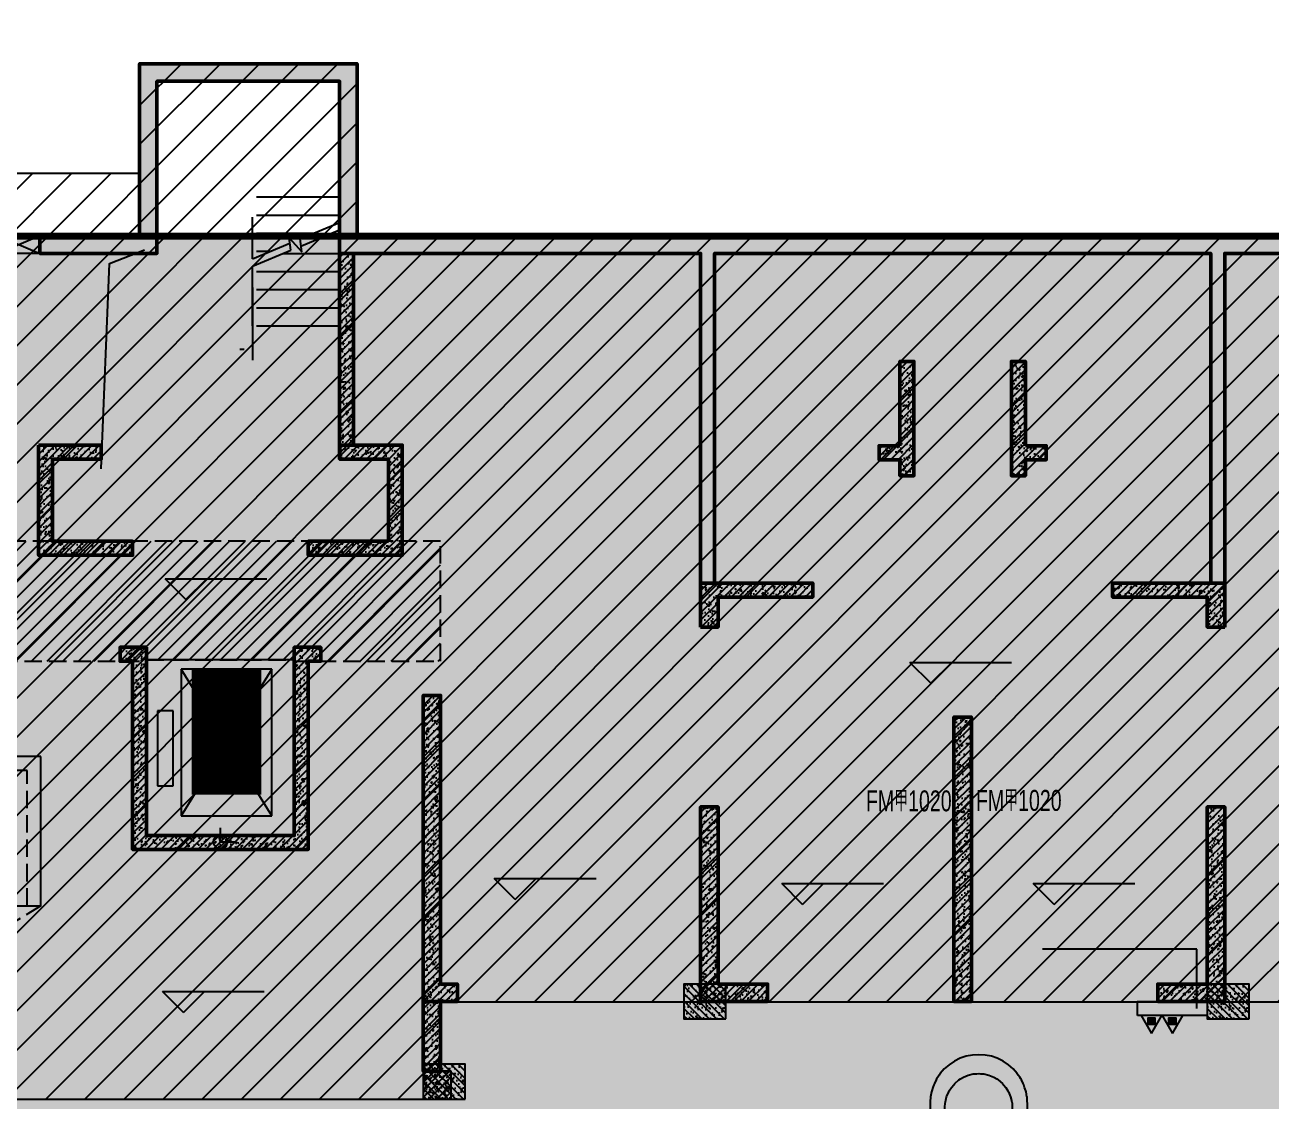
# Model space of a CAD drawing. Extents: x -1338203 to 1886333, y -530034 to 1031844.
# Drawn here: x 755202 to 773082, y 119921 to 135356 of the extents above; entities that cross this region are included whole.
import ezdxf
from ezdxf.enums import TextEntityAlignment as Align

# ---------------------------------------------------------------- set-up
doc = ezdxf.new("R2010")
doc.units = 0
doc.header["$LTSCALE"] = 1000
doc.header["$MEASUREMENT"] = 0
doc.linetypes.add('A-07-平面B1$0$DASH', pattern=[0.35, 0.25, -0.1])
for name, color, linetype, plot in [('A-001-主楼相对位置参照$0$AAD-A-MARK', 6, 'Continuous', False), ('A-07-平面B1$0$A01-125-交通核文字编号B2$0$AAD-A-MARK', 6, 'Continuous', False), ('A-07-平面B1$0$AAD-A-MARK', 6, 'Continuous', False), ('S-07-墙柱B1_1$0$AAD-A-MARK', 6, 'Continuous', False)]:
    doc.layers.add(name, color=color, linetype=linetype, plot=plot)
for name, color, linetype in [('A-001-平面参照B1$0$0G-NOTE', 4, 'Continuous'), ('A-07-平面B1$0$0A-A-SYMB-DOOR', 135, 'Continuous'), ('A-07-平面B1$0$0A-A-SYMB-ELEV', 150, 'Continuous'), ('A-07-平面B1$0$0A-E-EVTR', 2, 'Continuous'), ('A-07-平面B1$0$0A-E-STRS', 2, 'Continuous'), ('A-07-平面B1$0$0A-ELEV-PATT', 8, 'Continuous'), ('A-07-平面B1$0$0A-O-HOLE', 52, 'Continuous'), ('A-07-平面B1$0$A01-125-交通核文字编号B2$0$0A-A-SYMB-ELEV', 150, 'Continuous'), ('A-FIRE', 7, 'Continuous'), ('p-a-core', 1, 'Continuous'), ('S-07-墙柱B1_1$0$0S-CC-LINE', 52, 'Continuous'), ('S-07-墙柱B1_1$0$0S-CW-HATCH', 251, 'Continuous'), ('S-07-墙柱B1_1$0$0S-CW-HATCH-UP', 251, 'Continuous'), ('S-07-墙柱B1_1$0$0S-S-HOLE', 55, 'Continuous'), ('S001地下一墙柱$0$S001地下一墙柱$0$0S-CC-LINE', 52, 'Continuous'), ('S001地下一墙柱$0$S001地下一墙柱$0$0S-CW-HATCH', 251, 'Continuous'), ('S001地下一墙柱$0$S001地下一墙柱$0$0S-CW-HATCH-UP', 251, 'Continuous'), ('地面指向箭头', 7, 'Continuous'), ('负一层消火栓$0$0P-ACC-FH', 7, 'Continuous'), ('负一层消火栓$0$0P-DIM-FH', 3, 'Continuous'), ('负一层消火栓$0$0P-EQUIP-FH', 7, 'Continuous')]:
    doc.layers.add(name, color=color, linetype=linetype)
doc.layers.add('p-h-walkable', color=7, linetype='Continuous', lineweight=70, true_color=0xf0f0f0)
doc.layers.add('S-07-墙柱B1_1$0$0S-CW-LINE', color=7, linetype='Continuous', lineweight=50)
doc.styles.add('A-001-平面参照B1$0$AAD-HT', font='simhei.ttf', dxfattribs={"width": 0.6})
doc.styles.add('A-07-平面B1$0$AAD-TXT', font='aad-txt.shx', dxfattribs={"width": 0.7, "bigfont": 'aad-hztxt.shx'})
pattern_1 = [(45, (758006.6, 123639.074), (-53.033, 53.033), []), (50, (758006.6, 123639.07), (215.178, -18.8256), [22.5, -247.5]), (355, (758006.6, 123639.07), (-41.6254, 225.6576), [18, -198]), (100.4514, (758024.53, 123637.5), (173.5528, 206.8319), [19.122, -210.3426]), (46.1842, (758006.6, 123699.07), (320.1723, -49.6557), [33.75, -371.25]), (96.6356, (758033.28, 123694.94), (280.399, 292.2354), [28.683, -315.514]), (351.1842, (758006.6, 123699.07), (280.3986, 292.2356), [27, -297]), (21, (758036.6, 123684.07), (179.0721, -120.7857), [22.5, -247.5]), (326, (758036.6, 123684.07), (72.9946, 217.545), [18, -198]), (71.4514, (758051.52, 123674), (252.0668, 96.7591), [19.122, -210.3426]), (37.5, (758006.6, 123639.07), (3.64796, 99.86816), [0, -195.6, 0, -201, 0, -198.75]), (7.5, (758006.6, 123639.07), (78.92086, 118.3235), [0, -114.6, 0, -191.1, 0, -75.75]), (327.5, (757939.7, 123639.07), (160.14673, -6.76646), [0, -75, 0, -234, 0, -310.5]), (317.5, (757909.7, 123639.07), (174.9559, 30.0315), [0, -97.5, 0, -155.4, 0, -220.5])]

# ---------------------------------------------------------------- blocks, each defined once
blk = doc.blocks.new('A-001-平面参照B1')
at = {"layer": 'A-001-平面参照B1$0$0G-NOTE', "style": 'A-001-平面参照B1$0$AAD-HT', "width": 0.8}
blk.add_text('7#', height=3000, rotation=0, dxfattribs=at).set_placement((-5474, -176447), align=Align.MIDDLE_LEFT)
blk = doc.blocks.new('负一层消火栓$0$$TwtSys$00000546')
h = blk.add_hatch()
h.set_pattern_fill('ANSI31', color=256, scale=200, style=0)
h.set_pattern_definition([(45, (-38543.802, -6670.83), (-17.67767, 17.67767), [])])
h.paths.add_polyline_path([(-65, 174), (65, 174), (65, 44), (-65, 44)])
for points in [[(0, 344), (-198, 0), (198, 0)], [(-65, 174), (65, 174), (65, 44), (-65, 44)]]:
    blk.add_lwpolyline(points, close=True)
blk = doc.blocks.new('负一层消火栓')
at = {"layer": '负一层消火栓$0$0P-ACC-FH', "elevation": 0}
blk.add_lwpolyline([(4801, -185740), (4801, -185540), (5801, -185540), (5801, -185740)], close=True, dxfattribs=at)
at = {"layer": '负一层消火栓$0$0P-DIM-FH'}
for p, q in [((5651, -184791), (3436, -184791)), ((5651, -185640), (5651, -184791))]:
    blk.add_line(p, q, dxfattribs=at)
at = {"layer": '负一层消火栓$0$0P-EQUIP-FH', "xscale": 0.75, "yscale": 0.75, "zscale": 0.75, "rotation": 180}
for p in [(5002, -185740, 800), (5300, -185740, 800)]:
    blk.add_blockref('负一层消火栓$0$$TwtSys$00000546', p, dxfattribs=at)
blk = doc.blocks.new('JTDT')
at = {"layer": 'A-FIRE'}
h = blk.add_hatch(color=251, dxfattribs=at)
h.dxf.hatch_style = 1
h.paths.add_polyline_path([(189165, 82916), (189162, 82988), (189159, 82988), (189147, 83060), (189144, 83075), (189126, 83123), (189114, 83162), (189105, 83180), (189081, 83230), (189072, 83245), (189057, 83269), (189036, 83299), (189024, 83317), (189021, 83320), (189021, 83323), (188961, 83389), (188893, 83449), (188818, 83500), (188734, 83542), (188650, 83571), (188561, 83586), (188468, 83592), (188378, 83586), (188288, 83571), (188202, 83542), (188118, 83500), (188043, 83449), (187974, 83389), (187915, 83323), (187915, 83320), (187912, 83317), (187900, 83299), (187882, 83269), (187864, 83245), (187858, 83230), (187831, 83180), (187822, 83162), (187810, 83123), (187795, 83075), (187789, 83060), (187777, 82988), (187771, 82916), (187771, 82895), (187771, 82839), (187771, 81938), (187559, 81938), (187559, 81935), (187867, 80625), (187876, 80592), (187882, 80625), (188190, 81935), (187983, 81935), (187983, 81938), (187983, 82839), (187986, 82895), (187989, 82916), (188007, 82988), (188037, 83060), (188046, 83075), (188076, 83123), (188109, 83162), (188124, 83180), (188184, 83230), (188205, 83245), (188247, 83269), (188318, 83299), (188390, 83317), (188441, 83320), (188468, 83323), (188492, 83320), (188543, 83317), (188615, 83299), (188686, 83269), (188728, 83245), (188749, 83230), (188809, 83180), (188824, 83162), (188857, 83123), (188887, 83075), (188896, 83060), (188926, 82988), (188944, 82916), (188947, 82895), (188949, 82839), (188949, 80625), (189168, 80625), (189168, 82839), (189168, 82895)])
at = {"layer": '地面指向箭头', "color": 251, "linetype": 'Continuous'}
blk.add_lwpolyline([(189165, 82916), (189162, 82988), (189159, 82988), (189147, 83060), (189144, 83075), (189126, 83123), (189114, 83162), (189105, 83180), (189081, 83230), (189072, 83245), (189057, 83269), (189036, 83299), (189024, 83317), (189021, 83320), (189021, 83323), (188961, 83389), (188893, 83449), (188818, 83500), (188734, 83542), (188650, 83571), (188561, 83586), (188468, 83592), (188378, 83586), (188288, 83571), (188202, 83542), (188118, 83500), (188043, 83449), (187974, 83389), (187915, 83323), (187915, 83320), (187912, 83317), (187900, 83299), (187882, 83269), (187864, 83245), (187858, 83230), (187831, 83180), (187822, 83162), (187810, 83123), (187795, 83075), (187789, 83060), (187777, 82988), (187771, 82916), (187771, 82895), (187771, 82839), (187771, 81938), (187559, 81938), (187559, 81935), (187867, 80625), (187876, 80592), (187882, 80625), (188190, 81935), (187983, 81935), (187983, 81938), (187983, 82839), (187986, 82895), (187989, 82916), (188007, 82988), (188037, 83060), (188046, 83075), (188076, 83123), (188109, 83162), (188124, 83180), (188184, 83230), (188205, 83245), (188247, 83269), (188318, 83299), (188390, 83317), (188441, 83320), (188468, 83323), (188492, 83320), (188543, 83317), (188615, 83299), (188686, 83269), (188728, 83245), (188749, 83230), (188809, 83180), (188824, 83162), (188857, 83123), (188887, 83075), (188896, 83060), (188926, 82988), (188944, 82916), (188947, 82895), (188949, 82839), (188949, 80625), (189168, 80625), (189168, 82839), (189168, 82895), (189165, 82916)], dxfattribs=at)
blk = doc.blocks.new('A$C9cb663f1')
at = {"layer": '地面指向箭头', "color": 251}
blk.add_blockref('JTDT', (167773, -324768), dxfattribs=at)
blk = doc.blocks.new('A-07-平面B1$0$A$C725c848c')
at = {"layer": 'A-07-平面B1$0$A01-125-交通核文字编号B2$0$0A-A-SYMB-ELEV'}
for p, q in [((-495, 3474), (-795, 3774)), ((-795, 3774), (664, 3774)), ((-495, 3474), (-195, 3774)), ((22095, 3774), (20636, 3774)), ((21795, 3474), (21495, 3774)), ((21795, 3474), (22095, 3774))]:
    blk.add_line(p, q, dxfattribs=at)
at = {"layer": 'A-07-平面B1$0$A01-125-交通核文字编号B2$0$AAD-A-MARK'}
for p, q in [((0, 0), (0, 200)), ((21300, 0), (21300, 200)), ((0, 0), (200, 0)), ((21300, 0), (21100, 0))]:
    blk.add_line(p, q, dxfattribs=at)
for centre in [(0, 0), (21300, 0)]:
    blk.add_circle(centre, 100, dxfattribs=at)
blk = doc.blocks.new('A-07-平面B1$0$zsdg')
at = {"layer": 'A-07-平面B1$0$0A-E-STRS'}
for p, q in [((460, 8364), (460, 8960)), ((1710, 8884), (1710, 8960)), ((1143, 8648), (1710, 8884)), ((1156, 8546), (1710, 8776)), ((1710, 7400), (1710, 8776)), ((460, 8364), (995, 8587)), ((1009, 8484), (985, 8661)), ((985, 8661), (1167, 8463)), ((1167, 8463), (1143, 8648)), ((1528, 8700), (1710, 8700)), ((460, 8256), (1009, 8484)), ((903, 8440), (1710, 8440)), ((460, 7400), (460, 8256)), ((520, 8180), (1710, 8180)), ((460, 7950), (460, 6910)), ((520, 7920), (1710, 7920)), ((520, 7660), (1710, 7660)), ((520, 7400), (1710, 7400))]:
    blk.add_line(p, q, dxfattribs=at)
at = {"layer": 'A-07-平面B1$0$0A-E-STRS', "flags": 128}
for points in [[(520, 9250), (1710, 9250)], [(520, 8990), (1710, 8990)], [(520, 8730), (1339, 8730)], [(520, 8470), (714, 8470)]]:
    blk.add_lwpolyline(points, dxfattribs=at)
blk = doc.blocks.new('A-07-平面B1$0$xx')
at = {"layer": 'A-07-平面B1$0$0A-E-EVTR'}
for p, q in [((1798, 2385), (498, 2385)), ((498, 2385), (498, 285)), ((1798, 285), (498, 2385)), ((1798, 2385), (498, 285)), ((1798, 285), (1798, 2385)), ((381, 1791), (156, 1791)), ((156, 1791), (156, 711)), ((381, 711), (381, 1791)), ((156, 711), (381, 711)), ((498, 285), (1798, 285))]:
    blk.add_line(p, q, dxfattribs=at)
blk = doc.blocks.new('A-07-平面B1$0$A$Ca166e5b7')
at = {"flags": 128}
for points in [[(340, 7060), (280, 7060)], [(20960, 7060), (21020, 7060)]]:
    blk.add_lwpolyline(points, dxfattribs=at)
at = {"layer": 'A-07-平面B1$0$0A-O-HOLE', "flags": 128}
for points in [[(-1710, 5350), (-1593, 8294), (-1090, 8490)], [(23010, 5350), (22893, 8294), (22390, 8490)]]:
    blk.add_lwpolyline(points, dxfattribs=at)
at = {"layer": 'A-07-平面B1$0$AAD-A-MARK'}
for p, q in [((0, 0), (0, 200)), ((21300, 0), (21300, 200)), ((0, 0), (200, 0)), ((21300, 0), (21100, 0))]:
    blk.add_line(p, q, dxfattribs=at)
for centre in [(0, 0), (21300, 0)]:
    blk.add_circle(centre, 100, dxfattribs=at)
for name, p in [('A-07-平面B1$0$zsdg', (0, 0)), ('A-07-平面B1$0$xx', (-1060, 90))]:
    blk.add_blockref(name, p)
at = {"xscale": -1}
for name, p in [('A-07-平面B1$0$zsdg', (21300, 0)), ('A-07-平面B1$0$xx', (22360, 90))]:
    blk.add_blockref(name, p, dxfattribs=at)
blk = doc.blocks.new('A-07-平面B1')
at = {"layer": 'A-07-平面B1$0$0A-ELEV-PATT', "linetype": 'A-07-平面B1$0$DASH'}
h = blk.add_hatch(dxfattribs=at)
h.set_pattern_fill('ANSI31', color=256, scale=100)
h.set_pattern_definition([(45, (0, 0), (-112.253, 112.253), [])])
h.paths.add_polyline_path([(-3160, 2590), (-1060, 2590), (-1060, 2610), (1060, 2610), (1060, 2590), (3160, 2590), (3160, 4310), (-3160, 4310)])
at = {"layer": 'A-07-平面B1$0$0A-A-SYMB-ELEV'}
for p, q in [((10193, 2274), (9893, 2574)), ((9893, 2574), (11352, 2574)), ((10193, 2274), (10493, 2574)), ((4230, -828), (3930, -528)), ((3930, -528), (5389, -528)), ((4230, -828), (4530, -528)), ((8354, -898), (8054, -598)), ((8054, -598), (9512, -598)), ((8354, -898), (8654, -598)), ((11962, -898), (11662, -598)), ((11662, -598), (13120, -598)), ((11962, -898), (12262, -598)), ((-529, -2446), (-829, -2146)), ((-829, -2146), (630, -2146)), ((-529, -2446), (-229, -2146))]:
    blk.add_line(p, q, dxfattribs=at)
at = {"layer": 'A-07-平面B1$0$0A-ELEV-PATT', "linetype": 'A-07-平面B1$0$DASH'}
blk.add_lwpolyline([(-3160, 2590), (-1060, 2590), (-1060, 2610), (1060, 2610), (1060, 2590), (3160, 2590), (3160, 4310), (-3160, 4310)], close=True, dxfattribs=at)
at = {"layer": 'A-07-平面B1$0$0A-ELEV-PATT', "linetype": 'A-07-平面B1$0$DASH', "flags": 128}
blk.add_lwpolyline([(-2575, -917), (-4410, -2040)], dxfattribs=at)
at = {"layer": 'A-07-平面B1$0$0A-O-HOLE'}
blk.add_lwpolyline([(-2575, 1223), (-5005, 1223), (-5005, -917), (-2575, -917)], close=True, dxfattribs=at)
at = {"layer": 'A-07-平面B1$0$0A-O-HOLE', "linetype": 'A-07-平面B1$0$DASH'}
blk.add_lwpolyline([(-2775, 1023), (-5005, 1023), (-5005, -917), (-2775, -917)], close=True, dxfattribs=at)
at = {"layer": 'A-07-平面B1$0$AAD-A-MARK'}
for q in [(0, 200), (200, 0)]:
    blk.add_line((0, 0), q, dxfattribs=at)
blk.add_circle((0, 0), 100, dxfattribs=at)
for name in ['A-07-平面B1$0$A$Ca166e5b7', 'A-07-平面B1$0$A$C725c848c']:
    blk.add_blockref(name, (0, 0))
at = {"layer": 'A-07-平面B1$0$0A-A-SYMB-DOOR', "style": 'A-07-平面B1$0$AAD-TXT', "width": 0.7}
for p in [(9262, 587), (10840, 594)]:
    blk.add_text('FM甲1020', height=300, dxfattribs=at).set_placement(p, align=Align.MIDDLE_LEFT)
blk = doc.blocks.new('A-001-主楼相对位置参照')
at = {"layer": 'A-001-主楼相对位置参照$0$AAD-A-MARK'}
blk.add_lwpolyline([(-9419, -183160), (-7299, -183160), (-7299, -180640), (-9419, -180640)], close=True, dxfattribs=at)

msp = doc.modelspace()

# ---------------------------------------------------------------- hatches: boundary and pattern name
at = {"ltscale": 0.002}
h = msp.add_hatch(dxfattribs=at)
h.set_pattern_fill('ANSI31', color=8, scale=250)
h.set_pattern_definition([(45, (321361.53, 273451.68), (-280.633, 280.633), [])])
h.paths.add_polyline_path([(768656.6, 121345.6), (776146.6, 121345.6), (776146.6, 120345.6), (775996.6, 120345.6), (775996.6, 119945.6), (782616.6, 119945.6), (782616.6, 120345.6), (782466.6, 120345.6), (782466.6, 121345.6), (790056.6, 121345.6), (790056.6, 123225.6), (794426.6, 123225.6), (794426.6, 134575.6), (786146.6, 134575.6), (786146.6, 132325.6), (784596.5, 132325.6), (784596.5, 133225.6), (780466.6, 133225.6), (780466.6, 134795.6), (777346.6, 134795.6), (777346.6, 132325.6), (759966.6, 132325.6), (759966.6, 134795.6), (756846.6, 134795.6), (756846.6, 133225.6), (752716.7, 133225.6), (752716.7, 132325.6), (750916.6, 132325.6), (750916.6, 130525.6), (748056.6, 130525.6), (748056.6, 127325.6), (747256.6, 127325.6), (747256.6, 125275.6), (746356.6, 125275.6), (746356.6, 121345.6), (754846.6, 121345.6), (754846.6, 120345.6), (754696.6, 120345.6), (754696.6, 119945.6), (761316.6, 119945.6), (761316.6, 120345.6), (761166.6, 120345.6), (761166.6, 121345.6), (765006.6, 121345.6)])
at = {"layer": 'p-h-walkable', "ltscale": 0.002}
h = msp.add_hatch(color=256, dxfattribs=at)
h.dxf.hatch_style = 1
h.paths.add_polyline_path([(633826.6, 244460.7), (640276.6, 244575.6), (640576.6, 234544.8), (645576.7, 234544.6), (645576.7, 209278.9), (732355.9, 209029), (732355.1, 235229.9), (738506.7, 235229.9), (738506.6, 268838.9), (732734.3, 268838.9), (732734.3, 272898.9), (711963.1, 272898.9), (711963.1, 278984.7), (717256.7, 278984.7), (717256.7, 284049), (733571.6, 284135.6), (733996.6, 290449.1), (739216.6, 290449.1), (739766.6, 284299.1), (754626.6, 284299.1), (755296.6, 290449.1), (760516.6, 290449.1), (760816.6, 283049.1), (760816.3, 275879.2), (775122.6, 275879.2), (776006.6, 274138.9), (776006.6, 259429.1), (778716.6, 259429.1), (778716.6, 238849.1), (783416.6, 238849.1), (783416.6, 237229.1), (782066.6, 237229.1), (782066.6, 234429.1), (779546.6, 234429.1), (779546.6, 237129.1), (773916.6, 237129.1), (773916.6, 243229.1), (764306.6, 243225.6), (764306.6, 236639.1), (760766.6, 236639.1), (760766.6, 234429.1), (758246.6, 234429.1), (758246.6, 238649.1), (762116.6, 238649.1), (762116.6, 243225.6), (748656.6, 243225.6), (748756.3, 207529.1), (800106.6, 207528.9), (800206.7, 201639.7), (812908.2, 202239.1), (812576.6, 180449.3), (744206, 180449.3), (744206, 173439), (728556.7, 173439), (728556.6, 122289.1), (746356.6, 122289.1), (750916.6, 132325.6), (842896.6, 132325.6), (843211.6, 121345.6), (839116.6, 121345.6), (839116.6, 93449.1), (864906.6, 93449.1), (864906.6, 79694), (875856.6, 74929.1), (875856.6, 65749.1), (834560.6, 65749.1), (839142.9, 28436.3), (869465.5, 32160.2), (871163.4, 18334), (873704.3, 18646.1), (877328.9, 5540.2), (761876.2, -8638.5), (761133.2, 2082.3), (764950.9, 5291.5), (763253.1, 19116.3), (799242.7, 23536.1), (793807.6, 65749.1), (750756.6, 65749.1), (751556.6, 81645.6), (636016.6, 81645.6), (636016.6, 96345.6), (629416.6, 96345.6), (629416.6, 118203.2), (622306.6, 118203.2), (622286.6, 139083.2), (644406.6, 137003.2), (644406.6, 129968.2), (656656.6, 129968.2), (656406.6, 138083.2), (712156.6, 138083.2), (711856.6, 184449.1), (581811.6, 184349.1), (581826.6, 197199.1), (585876.6, 197449.1), (585976.6, 209279), (629226.6, 209578.9), (628926.8, 236145.4), (633826.6, 236145.6)])
at = {"layer": 'S-07-墙柱B1_1$0$0S-CW-HATCH'}
h = msp.add_hatch(color=256, dxfattribs=at)
h.dxf.hatch_style = 1
h.paths.add_polyline_path([(755416.6, 132329.1), (756846.6, 132329.1), (756846.6, 134799.1), (759966.6, 134799.1), (759966.6, 132329.1), (777346.6, 132329.1), (777346.6, 134799.1), (780466.6, 134799.1), (780466.6, 132329.1), (781796.6, 132329.1), (781796.6, 132079.1), (780216.6, 132079.1), (780216.6, 134549.1), (777596.6, 134549.1), (777596.6, 132079.1), (772416.6, 132079.1), (772416.6, 127349.1), (772216.6, 127349.1), (772216.6, 132079.1), (765096.6, 132079.1), (765096.6, 127349.1), (764896.6, 127349.1), (764896.6, 132079.1), (759716.6, 132079.1), (759716.6, 134549.1), (757096.6, 134549.1), (757096.6, 132079.1), (755416.6, 132079.1)])
h = msp.add_hatch(color=256, dxfattribs=at)
h.dxf.hatch_style = 1
h.paths.add_polyline_path([(759716.6, 129329.1), (759916.6, 129329.1), (759916.6, 132079.1), (759716.6, 132079.1)])
h = msp.add_hatch(color=256, dxfattribs=at)
h.dxf.hatch_style = 1
h.paths.add_polyline_path([(767756.6, 129319.1), (767756.6, 130529.1), (767956.6, 130529.1), (767956.6, 128889.1), (767756.6, 128889.1), (767756.6, 129119.1), (767456.6, 129119.1), (767456.6, 129319.1)])
h = msp.add_hatch(color=256, dxfattribs=at)
h.dxf.hatch_style = 1
h.paths.add_polyline_path([(769556.6, 129319.1), (769556.6, 130529.1), (769356.6, 130529.1), (769356.6, 128889.1), (769556.6, 128889.1), (769556.6, 129119.1), (769856.6, 129119.1), (769856.6, 129319.1)])
h = msp.add_hatch(color=256, dxfattribs=at)
h.dxf.hatch_style = 1
h.paths.add_polyline_path([(755396.6, 129329.1), (755396.6, 127749.1), (756746.6, 127749.1), (756746.6, 127949.1), (755596.6, 127949.1), (755596.6, 129129.1), (756296.6, 129129.1), (756296.6, 129329.1)])
h = msp.add_hatch(color=256, dxfattribs=at)
h.dxf.hatch_style = 1
h.paths.add_polyline_path([(760416.6, 127949.1), (759266.6, 127949.1), (759266.6, 127749.1), (760616.6, 127749.1), (760616.6, 129329.1), (759716.6, 129329.1), (759716.6, 129129.1), (760416.6, 129129.1)])
h = msp.add_hatch(color=256, dxfattribs=at)
h.dxf.hatch_style = 1
h.paths.add_polyline_path([(764896.6, 126719.1), (765146.6, 126719.1), (765146.6, 127149.1), (766506.6, 127149.1), (766506.6, 127349.1), (764896.6, 127349.1)])
h = msp.add_hatch(color=256, dxfattribs=at)
h.dxf.hatch_style = 1
h.paths.add_polyline_path([(772416.6, 126719.1), (772166.6, 126719.1), (772166.6, 127149.1), (770806.6, 127149.1), (770806.6, 127349.1), (772416.6, 127349.1)])
h = msp.add_hatch(color=256, dxfattribs=at)
h.dxf.hatch_style = 1
h.paths.add_polyline_path([(756946.6, 126429.1), (756566.6, 126429.1), (756566.6, 126229.1), (756746.6, 126229.1), (756746.6, 123529.1), (759266.6, 123529.1), (759266.6, 126229.1), (759446.6, 126229.1), (759446.6, 126429.1), (759066.6, 126429.1), (759066.6, 123729.1), (756946.6, 123729.1)])
h = msp.add_hatch(color=256, dxfattribs=at)
h.dxf.hatch_style = 1
h.paths.add_polyline_path([(760916.6, 121349.1), (761406.6, 121349.1), (761406.6, 121599.1), (761166.6, 121599.1), (761166.6, 125739.1), (760916.6, 125739.1)])
h = msp.add_hatch(color=256, dxfattribs=at)
h.dxf.hatch_style = 1
h.paths.add_polyline_path([(768781.6, 121349.1), (768531.6, 121349.1), (768531.6, 125429.1), (768781.6, 125429.1)])
h = msp.add_hatch(color=256, dxfattribs=at)
h.dxf.hatch_style = 1
h.paths.add_polyline_path([(764896.6, 121349.1), (765856.6, 121349.1), (765856.6, 121599.1), (765146.6, 121599.1), (765146.6, 124139.1), (764896.6, 124139.1)])
h = msp.add_hatch(color=256, dxfattribs=at)
h.dxf.hatch_style = 1
h.paths.add_polyline_path([(772416.6, 121349.1), (771456.6, 121349.1), (771456.6, 121599.1), (772166.6, 121599.1), (772166.6, 124139.1), (772416.6, 124139.1)])
h = msp.add_hatch(color=256, dxfattribs=at)
h.dxf.hatch_style = 1
h.paths.add_polyline_path([(760916.6, 121349.1), (761166.6, 121349.1), (761166.6, 120349.1), (760916.6, 120349.1)])
h = msp.add_hatch(color=256, dxfattribs=at)
h.dxf.hatch_style = 1
h.paths.add_polyline_path([(761316.6, 120349.1), (760916.6, 120349.1), (760916.6, 119949.1), (761316.6, 119949.1)])
at = {"layer": 'S-07-墙柱B1_1$0$0S-CW-HATCH-UP'}
h = msp.add_hatch(dxfattribs=at)
h.set_pattern_fill('钢筋混凝土', color=256, scale=30)
h.set_pattern_definition([(45, (758006.6, 123639.074), (-53.033, 53.033), []), (50, (758006.6, 123639.07), (215.178, -18.8256), [22.5, -247.5]), (355, (758006.6, 123639.07), (-41.6254, 225.6576), [18, -198]), (100.4514, (758024.53, 123637.5), (173.5528, 206.8319), [19.122, -210.3426]), (46.1842, (758006.6, 123699.07), (320.1723, -49.6557), [33.75, -371.25]), (96.6356, (758033.28, 123694.94), (280.3988, 292.2354), [28.683, -315.514]), (351.1842, (758006.6, 123699.07), (280.3986, 292.2356), [27, -297]), (21, (758036.6, 123684.07), (179.0721, -120.7857), [22.5, -247.5]), (326, (758036.6, 123684.07), (72.9946, 217.545), [18, -198]), (71.4514, (758051.52, 123674), (252.0668, 96.7591), [19.122, -210.3426]), (37.5, (758006.6, 123639.07), (3.64796, 99.86816), [0, -195.6, 0, -201, 0, -198.75]), (7.5, (758006.6, 123639.07), (78.92086, 118.3235), [0, -114.6, 0, -191.1, 0, -75.75]), (327.5, (757939.7, 123639.07), (160.14673, -6.76646), [0, -75, 0, -234, 0, -310.5]), (317.5, (757909.7, 123639.07), (174.95585, 30.0315), [0, -97.5, 0, -155.4, 0, -220.5])])
h.paths.add_polyline_path([(755416.6, 132329.1), (756846.6, 132329.1), (756846.6, 134799.1), (759966.6, 134799.1), (759966.6, 132329.1), (777346.6, 132329.1), (777346.6, 134799.1), (780466.6, 134799.1), (780466.6, 132329.1), (781796.6, 132329.1), (781796.6, 132079.1), (780216.6, 132079.1), (780216.6, 134549.1), (777596.6, 134549.1), (777596.6, 132079.1), (772416.6, 132079.1), (772416.6, 127349.1), (772216.6, 127349.1), (772216.6, 132079.1), (765096.6, 132079.1), (765096.6, 127349.1), (764896.6, 127349.1), (764896.6, 132079.1), (759716.6, 132079.1), (759716.6, 134549.1), (757096.6, 134549.1), (757096.6, 132079.1), (755416.6, 132079.1)])
h = msp.add_hatch(dxfattribs=at)
h.set_pattern_fill('钢筋混凝土', color=256, scale=30)
h.set_pattern_definition(pattern_1)
h.paths.add_polyline_path([(759716.6, 129329.1), (759916.6, 129329.1), (759916.6, 132079.1), (759716.6, 132079.1)])
h = msp.add_hatch(dxfattribs=at)
h.set_pattern_fill('钢筋混凝土', color=256, scale=30)
h.set_pattern_definition(pattern_1)
h.paths.add_polyline_path([(767756.6, 129319.1), (767756.6, 130529.1), (767956.6, 130529.1), (767956.6, 128889.1), (767756.6, 128889.1), (767756.6, 129119.1), (767456.6, 129119.1), (767456.6, 129319.1)])
h = msp.add_hatch(dxfattribs=at)
h.set_pattern_fill('钢筋混凝土', color=256, scale=30)
h.set_pattern_definition(pattern_1)
h.paths.add_polyline_path([(769556.6, 129319.1), (769556.6, 130529.1), (769356.6, 130529.1), (769356.6, 128889.1), (769556.6, 128889.1), (769556.6, 129119.1), (769856.6, 129119.1), (769856.6, 129319.1)])
h = msp.add_hatch(dxfattribs=at)
h.set_pattern_fill('钢筋混凝土', color=256, scale=30)
h.set_pattern_definition(pattern_1)
h.paths.add_polyline_path([(755396.6, 129329.1), (755396.6, 127749.1), (756746.6, 127749.1), (756746.6, 127949.1), (755596.6, 127949.1), (755596.6, 129129.1), (756296.6, 129129.1), (756296.6, 129329.1)])
h = msp.add_hatch(dxfattribs=at)
h.set_pattern_fill('钢筋混凝土', color=256, scale=30)
h.set_pattern_definition(pattern_1)
h.paths.add_polyline_path([(760416.6, 127949.1), (759266.6, 127949.1), (759266.6, 127749.1), (760616.6, 127749.1), (760616.6, 129329.1), (759716.6, 129329.1), (759716.6, 129129.1), (760416.6, 129129.1)])
h = msp.add_hatch(dxfattribs=at)
h.set_pattern_fill('钢筋混凝土', color=256, scale=30)
h.set_pattern_definition(pattern_1)
h.paths.add_polyline_path([(764896.6, 126719.1), (765146.6, 126719.1), (765146.6, 127149.1), (766506.6, 127149.1), (766506.6, 127349.1), (764896.6, 127349.1)])
h = msp.add_hatch(dxfattribs=at)
h.set_pattern_fill('钢筋混凝土', color=256, scale=30)
h.set_pattern_definition(pattern_1)
h.paths.add_polyline_path([(772416.6, 126719.1), (772166.6, 126719.1), (772166.6, 127149.1), (770806.6, 127149.1), (770806.6, 127349.1), (772416.6, 127349.1)])
h = msp.add_hatch(dxfattribs=at)
h.set_pattern_fill('钢筋混凝土', color=256, scale=30)
h.set_pattern_definition(pattern_1)
h.paths.add_polyline_path([(756946.6, 126429.1), (756566.6, 126429.1), (756566.6, 126229.1), (756746.6, 126229.1), (756746.6, 123529.1), (759266.6, 123529.1), (759266.6, 126229.1), (759446.6, 126229.1), (759446.6, 126429.1), (759066.6, 126429.1), (759066.6, 123729.1), (756946.6, 123729.1)])
h = msp.add_hatch(dxfattribs=at)
h.set_pattern_fill('钢筋混凝土', color=256, scale=30)
h.set_pattern_definition(pattern_1)
h.paths.add_polyline_path([(760916.6, 121349.1), (761406.6, 121349.1), (761406.6, 121599.1), (761166.6, 121599.1), (761166.6, 125739.1), (760916.6, 125739.1)])
h = msp.add_hatch(dxfattribs=at)
h.set_pattern_fill('钢筋混凝土', color=256, scale=30)
h.set_pattern_definition(pattern_1)
h.paths.add_polyline_path([(768781.6, 121349.1), (768531.6, 121349.1), (768531.6, 125429.1), (768781.6, 125429.1)])
h = msp.add_hatch(dxfattribs=at)
h.set_pattern_fill('钢筋混凝土', color=256, scale=30)
h.set_pattern_definition(pattern_1)
h.paths.add_polyline_path([(764896.6, 121349.1), (765856.6, 121349.1), (765856.6, 121599.1), (765146.6, 121599.1), (765146.6, 124139.1), (764896.6, 124139.1)])
h = msp.add_hatch(dxfattribs=at)
h.set_pattern_fill('钢筋混凝土', color=256, scale=30)
h.set_pattern_definition(pattern_1)
h.paths.add_polyline_path([(772416.6, 121349.1), (771456.6, 121349.1), (771456.6, 121599.1), (772166.6, 121599.1), (772166.6, 124139.1), (772416.6, 124139.1)])
h = msp.add_hatch(dxfattribs=at)
h.set_pattern_fill('STARS', color=256, scale=115, angle=45)
h.set_pattern_definition([(45, (758006.6, 123639.07), (-111.8, 111.8), [91.28, -91.28]), (105, (758006.6, 123639.07), (-152.72, -40.92), [91.28, -91.28]), (165, (757982.97, 123727.24), (-40.92, -152.72), [91.28, -91.28])])
edge = h.paths.add_edge_path()
edge.add_arc((758006.6, 123639.1), 100, 0, 360)
h = msp.add_hatch(dxfattribs=at)
h.set_pattern_fill('钢筋混凝土', color=256, scale=30)
h.set_pattern_definition(pattern_1)
h.paths.add_polyline_path([(760916.6, 121349.1), (761166.6, 121349.1), (761166.6, 120349.1), (760916.6, 120349.1)])
h = msp.add_hatch(dxfattribs=at)
h.set_pattern_fill('钢筋混凝土', color=256, scale=30)
h.set_pattern_definition(pattern_1)
h.paths.add_polyline_path([(761316.6, 120349.1), (760916.6, 120349.1), (760916.6, 119949.1), (761316.6, 119949.1)])
at = {"layer": 'S001地下一墙柱$0$S001地下一墙柱$0$0S-CW-HATCH'}
h = msp.add_hatch(color=256, dxfattribs=at)
h.dxf.hatch_style = 1
h.paths.add_polyline_path([(765256.6, 121099.1), (765256.6, 121599.1), (764656.6, 121599.1), (764656.6, 121099.1)])
h = msp.add_hatch(color=256, dxfattribs=at)
h.dxf.hatch_style = 1
h.paths.add_polyline_path([(772766.6, 121099.1), (772766.6, 121599.1), (772166.6, 121599.1), (772166.6, 121099.1)])
h = msp.add_hatch(color=256, dxfattribs=at)
h.dxf.hatch_style = 1
h.paths.add_polyline_path([(761516.6, 119949.1), (761516.6, 120449.1), (760916.6, 120449.1), (760916.6, 119949.1)])
at = {"layer": 'S001地下一墙柱$0$S001地下一墙柱$0$0S-CW-HATCH-UP'}
h = msp.add_hatch(dxfattribs=at)
h.set_pattern_fill('钢筋混凝土', color=256, scale=30, angle=-90)
h.set_pattern_definition([(315, (774208.33, 88788.34), (53.03301, 53.03301), []), (320, (774208.33, 88788.34), (-18.8256, -215.1781), [22.5, -247.5]), (265, (774208.33, 88788.34), (225.6576, 41.6254), [18, -198]), (10.4514, (774206.76, 88770.4), (206.8319, -173.5528), [19.122, -210.3426]), (316.1842, (774268.33, 88788.34), (-49.6557, -320.1723), [33.75, -371.25]), (6.6356, (774264.2, 88761.66), (292.2354, -280.3988), [28.683, -315.514]), (261.1842, (774268.33, 88788.34), (292.2356, -280.3986), [27, -297]), (291, (774253.33, 88758.34), (-120.7857, -179.0721), [22.5, -247.5]), (236, (774253.33, 88758.34), (217.545, -72.9946), [18, -198]), (341.4514, (774243.27, 88743.42), (96.7591, -252.0668), [19.122, -210.3426]), (307.5, (774208.33, 88788.34), (99.86816, -3.64796), [0, -195.6, 0, -201, 0, -198.75]), (277.5, (774208.33, 88788.34), (118.3235, -78.92086), [0, -114.6, 0, -191.1, 0, -75.75]), (237.5, (774208.33, 88855.24), (-6.76646, -160.14673), [0, -75, 0, -234, 0, -310.5]), (227.5, (774208.33, 88885.24), (30.0315, -174.95585), [0, -97.5, 0, -155.4, 0, -220.5])])
h.paths.add_polyline_path([(765256.6, 121099.1), (765256.6, 121599.1), (764656.6, 121599.1), (764656.6, 121099.1)])
h = msp.add_hatch(dxfattribs=at)
h.set_pattern_fill('钢筋混凝土', color=256, scale=30, angle=-90)
h.set_pattern_definition([(315, (781718.33, 88788.34), (53.03301, 53.03301), []), (320, (781718.33, 88788.34), (-18.8256, -215.1781), [22.5, -247.5]), (265, (781718.33, 88788.34), (225.6576, 41.6254), [18, -198]), (10.4514, (781716.76, 88770.4), (206.8319, -173.5528), [19.122, -210.3426]), (316.1842, (781778.33, 88788.34), (-49.6557, -320.1723), [33.75, -371.25]), (6.6356, (781774.2, 88761.66), (292.2354, -280.3988), [28.683, -315.514]), (261.1842, (781778.33, 88788.34), (292.2356, -280.3986), [27, -297]), (291, (781763.33, 88758.34), (-120.7857, -179.0721), [22.5, -247.5]), (236, (781763.33, 88758.34), (217.545, -72.9946), [18, -198]), (341.4514, (781753.27, 88743.42), (96.7591, -252.0668), [19.122, -210.3426]), (307.5, (781718.33, 88788.34), (99.86816, -3.64796), [0, -195.6, 0, -201, 0, -198.75]), (277.5, (781718.33, 88788.34), (118.3235, -78.92086), [0, -114.6, 0, -191.1, 0, -75.75]), (237.5, (781718.33, 88855.24), (-6.76646, -160.14673), [0, -75, 0, -234, 0, -310.5]), (227.5, (781718.33, 88885.24), (30.0315, -174.95585), [0, -97.5, 0, -155.4, 0, -220.5])])
h.paths.add_polyline_path([(772766.6, 121099.1), (772766.6, 121599.1), (772166.6, 121599.1), (772166.6, 121099.1)])
h = msp.add_hatch(dxfattribs=at)
h.set_pattern_fill('钢筋混凝土', color=256, scale=30, angle=-90)
h.set_pattern_definition([(315, (770468.326, 87638.34), (53.03301, 53.03301), []), (320, (770468.33, 87638.34), (-18.8256, -215.1781), [22.5, -247.5]), (265, (770468.33, 87638.34), (225.6576, 41.6254), [18, -198]), (10.4514, (770466.76, 87620.4), (206.8319, -173.5528), [19.122, -210.3426]), (316.1842, (770528.33, 87638.34), (-49.6557, -320.1723), [33.75, -371.25]), (6.6356, (770524.2, 87611.66), (292.2354, -280.3988), [28.683, -315.514]), (261.1842, (770528.33, 87638.34), (292.2356, -280.3986), [27, -297]), (291, (770513.33, 87608.34), (-120.7857, -179.0721), [22.5, -247.5]), (236, (770513.33, 87608.34), (217.545, -72.9946), [18, -198]), (341.4514, (770503.26, 87593.42), (96.7591, -252.0668), [19.122, -210.3426]), (307.5, (770468.326, 87638.34), (99.86816, -3.64796), [0, -195.6, 0, -201, 0, -198.75]), (277.5, (770468.33, 87638.34), (118.3235, -78.92086), [0, -114.6, 0, -191.1, 0, -75.75]), (237.5, (770468.326, 87705.24), (-6.76646, -160.14673), [0, -75, 0, -234, 0, -310.5]), (227.5, (770468.33, 87735.24), (30.0315, -174.95585), [0, -97.5, 0, -155.4, 0, -220.5])])
h.paths.add_polyline_path([(761516.6, 119949.1), (761516.6, 120449.1), (760916.6, 120449.1), (760916.6, 119949.1)])

# ---------------------------------------------------------------- linework, layer by layer
at = {"color": 3, "flags": 128}
for points in [[(794426.6, 134575.6), (786146.6, 134575.6), (786146.6, 132325.6), (784596.5, 132325.6), (784596.5, 133225.6), (780466.6, 133225.6), (780466.6, 134795.6), (777346.6, 134795.6), (777346.6, 132325.6), (759966.6, 132325.6), (759966.6, 134795.6), (756846.6, 134795.6), (756846.6, 133225.6), (752716.7, 133225.6)], [(754696.6, 119945.6), (761316.6, 119945.6), (761316.6, 120345.6), (761166.6, 120345.6), (761166.6, 121345.6), (765006.6, 121345.6), (765006.6, 121345.6), (768656.6, 121345.6), (768656.6, 121345.6)], [(768656.6, 121345.6), (776146.6, 121345.6), (776146.6, 120345.6), (775996.6, 120345.6), (775996.6, 119945.6), (782616.6, 119945.6), (782616.6, 120345.6), (782466.6, 120345.6), (782466.6, 121345.6), (790056.6, 121345.6)]]:
    msp.add_lwpolyline(points, dxfattribs=at)
at = {"layer": 'p-a-core', "ltscale": 0.002, "const_width": 1000}
msp.add_lwpolyline([(758094.9, 126114.1), (758094.9, 124314.1)], dxfattribs=at)
at = {"layer": 'p-h-walkable', "ltscale": 0.002, "const_width": 100}
msp.add_lwpolyline([(728556.7, 173439), (728556.6, 122289.1), (746356.6, 122289.1), (750916.6, 132325.6), (842896.6, 132325.6), (843211.6, 121345.6), (839116.6, 121345.6), (839116.6, 93449.1), (864906.6, 93449.1), (864906.6, 79694), (875856.6, 74929.1)], dxfattribs=at)
at = {"layer": 'S-07-墙柱B1_1$0$0S-CC-LINE'}
msp.add_lwpolyline([(761316.6, 120349.1), (760916.6, 120349.1), (760916.6, 119949.1), (761316.6, 119949.1)], close=True, dxfattribs=at)
at = {"layer": 'S-07-墙柱B1_1$0$0S-CW-LINE', "flags": 128}
msp.add_lwpolyline([(777596.6, 132079.1), (772416.6, 132079.1), (772416.6, 127349.1), (772216.6, 127349.1), (772216.6, 132079.1), (765096.6, 132079.1), (765096.6, 127349.1), (764896.6, 127349.1), (764896.6, 132079.1), (759716.6, 132079.1), (759716.6, 134549.1), (757096.6, 134549.1), (757096.6, 132079.1), (755416.6, 132079.1), (755416.6, 132329.1), (756846.6, 132329.1), (756846.6, 134799.1), (759966.6, 134799.1), (759966.6, 132329.1), (777346.6, 132329.1)], dxfattribs=at)
at = {"layer": 'S-07-墙柱B1_1$0$0S-CW-LINE'}
for points in [[(759716.6, 129329.1), (759916.6, 129329.1), (759916.6, 132079.1), (759716.6, 132079.1)], [(767756.6, 129319.1), (767756.6, 130529.1), (767956.6, 130529.1), (767956.6, 128889.1), (767756.6, 128889.1), (767756.6, 129119.1), (767456.6, 129119.1), (767456.6, 129319.1)], [(769556.6, 129319.1), (769556.6, 130529.1), (769356.6, 130529.1), (769356.6, 128889.1), (769556.6, 128889.1), (769556.6, 129119.1), (769856.6, 129119.1), (769856.6, 129319.1)], [(755396.6, 129329.1), (755396.6, 127749.1), (756746.6, 127749.1), (756746.6, 127949.1), (755596.6, 127949.1), (755596.6, 129129.1), (756296.6, 129129.1), (756296.6, 129329.1)], [(760416.6, 127949.1), (759266.6, 127949.1), (759266.6, 127749.1), (760616.6, 127749.1), (760616.6, 129329.1), (759716.6, 129329.1), (759716.6, 129129.1), (760416.6, 129129.1)], [(764896.6, 126719.1), (765146.6, 126719.1), (765146.6, 127149.1), (766506.6, 127149.1), (766506.6, 127349.1), (764896.6, 127349.1)], [(772416.6, 126719.1), (772166.6, 126719.1), (772166.6, 127149.1), (770806.6, 127149.1), (770806.6, 127349.1), (772416.6, 127349.1)], [(756946.6, 126429.1), (756566.6, 126429.1), (756566.6, 126229.1), (756746.6, 126229.1), (756746.6, 123529.1), (759266.6, 123529.1), (759266.6, 126229.1), (759446.6, 126229.1), (759446.6, 126429.1), (759066.6, 126429.1), (759066.6, 123729.1), (756946.6, 123729.1)], [(760916.6, 121349.1), (761406.6, 121349.1), (761406.6, 121599.1), (761166.6, 121599.1), (761166.6, 125739.1), (760916.6, 125739.1)], [(768781.6, 121349.1), (768531.6, 121349.1), (768531.6, 125429.1), (768781.6, 125429.1)], [(764896.6, 121349.1), (765856.6, 121349.1), (765856.6, 121599.1), (765146.6, 121599.1), (765146.6, 124139.1), (764896.6, 124139.1)], [(772416.6, 121349.1), (771456.6, 121349.1), (771456.6, 121599.1), (772166.6, 121599.1), (772166.6, 124139.1), (772416.6, 124139.1)], [(760916.6, 121349.1), (761166.6, 121349.1), (761166.6, 120349.1), (760916.6, 120349.1)]]:
    msp.add_lwpolyline(points, close=True, dxfattribs=at)
at = {"layer": 'S-07-墙柱B1_1$0$0S-S-HOLE'}
msp.add_lwpolyline([(754816.6, 132329.1), (755416.6, 132329.1), (755416.6, 132079.1), (754816.6, 132079.1)], close=True, dxfattribs=at)
for points in [[(755416.6, 132329.1), (754816.6, 132079.1)], [(754816.6, 132329.1), (755416.6, 132079.1)]]:
    msp.add_lwpolyline(points, dxfattribs=at)
at = {"layer": 'S-07-墙柱B1_1$0$AAD-A-MARK'}
for q in [(758006.6, 123839.1), (758206.6, 123639.1)]:
    msp.add_line((758006.6, 123639.1), q, dxfattribs=at)
msp.add_circle((758006.6, 123639.1), 100, dxfattribs=at)
at = {"layer": 'S001地下一墙柱$0$S001地下一墙柱$0$0S-CC-LINE'}
for points in [[(765256.6, 121099.1), (765256.6, 121599.1), (764656.6, 121599.1), (764656.6, 121099.1)], [(772766.6, 121099.1), (772766.6, 121599.1), (772166.6, 121599.1), (772166.6, 121099.1)], [(761516.6, 119949.1), (761516.6, 120449.1), (760916.6, 120449.1), (760916.6, 119949.1)]]:
    msp.add_lwpolyline(points, close=True, dxfattribs=at)

# ---------------------------------------------------------------- block references
msp.add_blockref('A-001-平面参照B1', (766365.4, 306889.1))
at = {"ltscale": 0.002}
for name, p in [('A-001-主楼相对位置参照', (766365.4, 306889.1)), ('负一层消火栓', (766365.4, 306889.1)), ('A$C9cb663f1', (412646.2, 361761.3)), ('A-07-平面B1', (758006.6, 123639.1))]:
    msp.add_blockref(name, p, dxfattribs=at)

doc.saveas('drawing.dxf')
